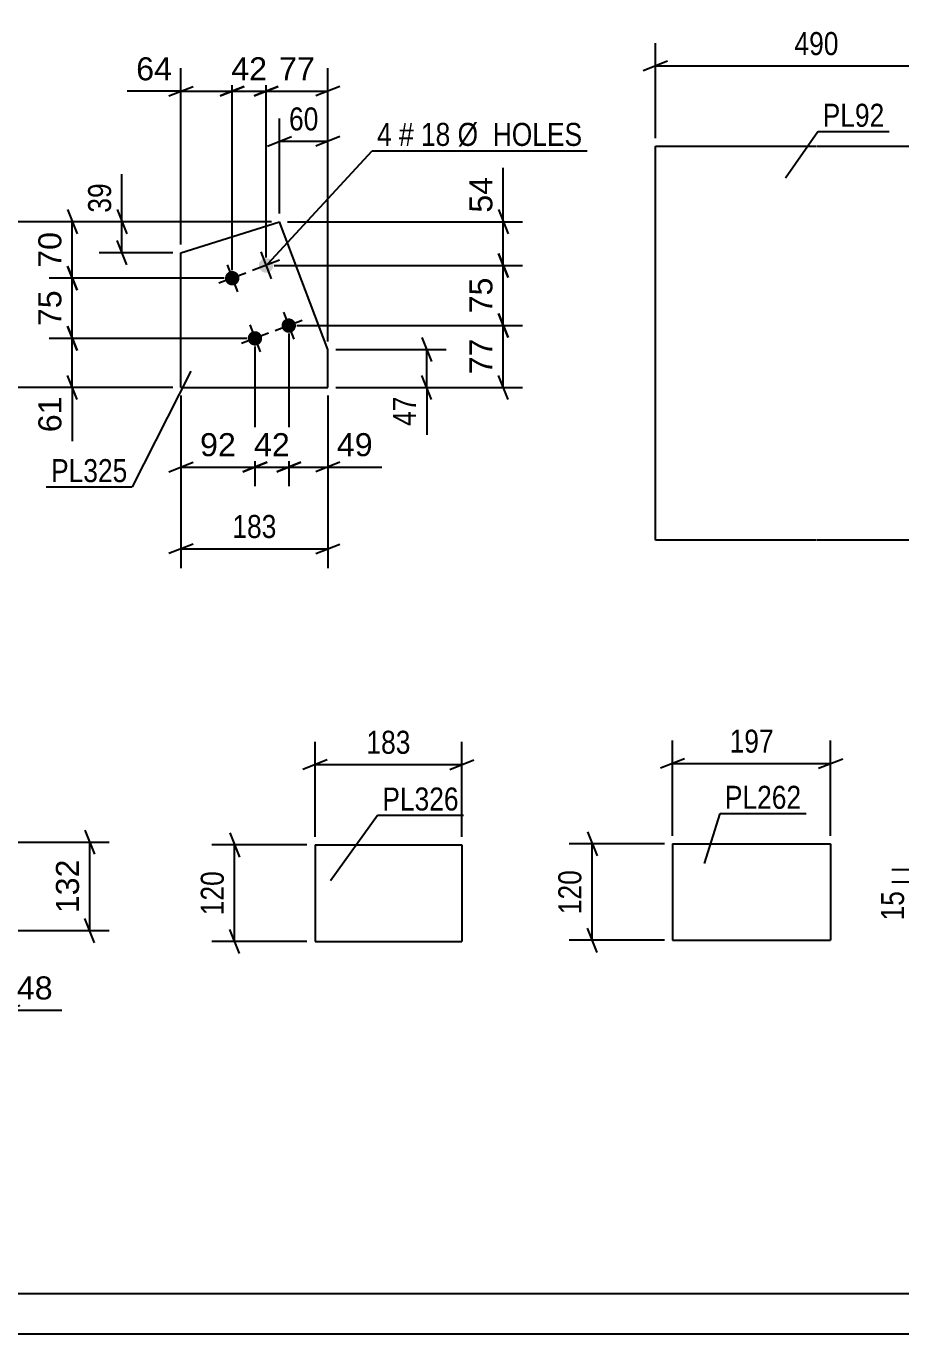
# Model space of a CAD drawing. Header units: millimetres. Extents: x 0 to 420, y 0 to 297.
# Drawn here: x 99.7 to 208.6, y 0 to 162.7 of the extents above; entities that cross this region are included whole.
import ezdxf

# ---------------------------------------------------------------- set-up
doc = ezdxf.new("R2010")
doc.units = ezdxf.units.MM
doc.styles.add('Arial', font='ARIAL.TTF', dxfattribs={"height": 0.2})
doc.styles.add('Arial Narrow', font='ARIALN.TTF', dxfattribs={"height": 0.2})

# ---------------------------------------------------------------- blocks, each defined once
blk = doc.blocks.new('Unknown-284928342-1132')
at = {"color": 5, "linetype": 'Continuous'}
for p, q in [((5, 5), (415, 5)), ((0, 0), (420, 0))]:
    blk.add_line(p, q, dxfattribs=at)
blk = doc.blocks.new('Part-284928342-2163 - 2147')
at = {"color": 2, "linetype": 'Continuous'}
for p, q in [((178.01, 98.77), (178.01, 147.77)), ((178.01, 147.77), (198.01, 147.77)), ((198.11, 147.77), (218.11, 147.77)), ((218.11, 147.77), (218.11, 98.77)), ((198.01, 98.77), (178.01, 98.77)), ((218.11, 98.77), (198.11, 98.77))]:
    blk.add_line(p, q, dxfattribs=at)
blk = doc.blocks.new('Part-284928342-2207 - 2191')
at = {"color": 2, "linetype": 'Continuous'}
for p, q in [((180.15, 60.97), (180.15, 48.97)), ((180.15, 60.97), (199.82, 60.97)), ((199.82, 60.97), (199.82, 48.97)), ((180.15, 48.97), (199.82, 48.97))]:
    blk.add_line(p, q, dxfattribs=at)
blk = doc.blocks.new('Part-284928342-2250 - 2234')
at = {"color": 2, "linetype": 'Continuous'}
for p, q in [((135.66, 60.83), (135.66, 48.83)), ((135.66, 60.83), (153.94, 60.83)), ((153.94, 60.83), (153.94, 48.83)), ((135.66, 48.83), (153.94, 48.83))]:
    blk.add_line(p, q, dxfattribs=at)
blk = doc.blocks.new('Bolt-284928342-2512 - 2506')
at = {"linetype": 'Continuous'}
for points in [[(129.89, 132.1, -1), (129.25, 133.78, -1)], [(125.68, 130.51, -1), (125.04, 132.19, -1)], [(132.71, 124.62, -1), (132.08, 126.3, -1)], [(128.5, 123.03, -1), (127.87, 124.71, -1)]]:
    blk.add_hatch(color=1, dxfattribs=at).paths.add_polyline_path(points)
at = {"color": 1, "linetype": 'Continuous'}
for p, q in [((131.25, 133.58), (127.89, 132.31)), ((128.93, 134.63), (130.21, 131.26)), ((127.04, 131.99), (123.68, 130.72)), ((124.72, 133.04), (126, 129.67)), ((131.76, 127.14), (133.03, 123.77)), ((127.55, 125.55), (128.82, 122.18)), ((134.08, 126.09), (130.71, 124.82)), ((129.87, 124.5), (126.5, 123.23))]:
    blk.add_line(p, q, dxfattribs=at)
blk = doc.blocks.new('Part-284928342-2527 - 2506')
at = {"color": 2, "linetype": 'Continuous'}
for p, q in [((118.98, 134.53), (131.25, 138.39)), ((137.26, 122.48), (131.25, 138.39)), ((118.98, 117.76), (118.98, 134.53)), ((137.26, 117.76), (137.26, 122.48)), ((118.98, 117.76), (137.26, 117.76))]:
    blk.add_line(p, q, dxfattribs=at)
blk = doc.blocks.new('StraightDimension-284928342-1599 - 1565')
at = {"color": 7, "linetype": 'Continuous'}
for p, q in [((97.44, 60.17), (97.44, 37.86)), ((93.44, 49.17), (93.44, 37.86)), ((91.94, 39.66), (94.94, 40.86)), ((98.94, 40.86), (95.94, 39.66)), ((93.44, 40.26), (97.44, 40.26))]:
    blk.add_line(p, q, dxfattribs=at)
at = {"color": 0}
blk.add_wipeout([(103.61, 41.01), (103.61, 45.21), (97.96, 45.21), (97.96, 41.01)], dxfattribs=at)
at = {"color": 7, "linetype": 'Continuous'}
blk.add_line((97.44, 40.26), (104.14, 40.26), dxfattribs=at)
blk.add_line((97.44, 40.26), (104.14, 40.26), dxfattribs=at)
at = {"color": 3, "style": 'Arial'}
blk.add_text('48', height=2.865, dxfattribs=at).set_placement((98.56, 41.61))
blk = doc.blocks.new('StraightDimension-284928342-1584 - 1565')
at = {"color": 7, "linetype": 'Continuous'}
for p, q in [((107.04, 62.67), (108.24, 59.67)), ((98.44, 61.17), (110.04, 61.17)), ((107.64, 50.17), (107.64, 61.17)), ((108.24, 48.67), (107.04, 51.67)), ((94.44, 50.17), (110.04, 50.17))]:
    blk.add_line(p, q, dxfattribs=at)
at = {"color": 0}
blk.add_wipeout([(106.89, 59.61), (102.69, 59.61), (102.69, 51.74), (106.89, 51.74)], dxfattribs=at)
at = {"color": 3, "style": 'Arial'}
blk.add_text('132', height=2.865, rotation=90.0002, dxfattribs=at).set_placement((106.29, 52.34))
blk = doc.blocks.new('StraightDimension-284928342-2126 - 2088')
at = {"color": 7, "linetype": 'Continuous'}
for p, q in [((209.7, 59.22), (210.9, 56.22)), ((219.3, 57.72), (207.45, 57.72)), ((210.9, 54.72), (209.7, 57.72)), ((210.3, 56.22), (210.3, 57.72)), ((220.8, 56.22), (207.45, 56.22))]:
    blk.add_line(p, q, dxfattribs=at)
at = {"color": 0}
blk.add_wipeout([(209.55, 55.7), (205.35, 55.7), (205.35, 50.84), (209.55, 50.84)], dxfattribs=at)
at = {"color": 7, "linetype": 'Continuous'}
blk.add_line((210.3, 56.22), (210.3, 50.31), dxfattribs=at)
blk.add_line((210.3, 56.22), (210.3, 50.31), dxfattribs=at)
at = {"color": 3, "style": 'Arial Narrow'}
blk.add_text('15', height=2.863, rotation=90.0002, dxfattribs=at).set_placement((208.95, 51.44))
blk = doc.blocks.new('StraightDimension-284928342-2166 - 2147')
at = {"color": 7, "linetype": 'Continuous'}
for p, q in [((178.01, 148.77), (178.01, 160.62)), ((218.11, 148.77), (218.11, 160.62)), ((179.51, 158.37), (176.51, 157.17)), ((216.61, 157.17), (219.61, 158.37)), ((178.01, 157.77), (218.11, 157.77))]:
    blk.add_line(p, q, dxfattribs=at)
at = {"color": 0}
blk.add_wipeout([(201.4, 158.52), (201.4, 162.72), (194.72, 162.72), (194.72, 158.52)], dxfattribs=at)
at = {"color": 3, "style": 'Arial Narrow'}
blk.add_text('490', height=2.863, dxfattribs=at).set_placement((195.32, 159.12))
blk = doc.blocks.new('StraightDimension-284928342-2209 - 2191')
at = {"color": 7, "linetype": 'Continuous'}
for p, q in [((180.15, 61.97), (180.15, 73.82)), ((199.82, 61.97), (199.82, 73.82)), ((181.65, 71.57), (178.65, 70.37)), ((180.15, 70.97), (199.82, 70.97)), ((198.32, 70.37), (201.32, 71.57))]:
    blk.add_line(p, q, dxfattribs=at)
at = {"color": 0}
blk.add_wipeout([(193.33, 71.72), (193.33, 75.92), (186.65, 75.92), (186.65, 71.72)], dxfattribs=at)
at = {"color": 3, "style": 'Arial Narrow'}
blk.add_text('197', height=2.863, dxfattribs=at).set_placement((187.25, 72.32))
blk = doc.blocks.new('StraightDimension-284928342-2220 - 2191')
at = {"color": 7, "linetype": 'Continuous'}
for p, q in [((169.55, 62.47), (170.75, 59.47)), ((179.15, 60.97), (167.3, 60.97)), ((170.15, 48.97), (170.15, 60.97)), ((170.75, 47.47), (169.55, 50.47)), ((179.15, 48.97), (167.3, 48.97))]:
    blk.add_line(p, q, dxfattribs=at)
at = {"color": 0}
blk.add_wipeout([(169.4, 58.31), (165.2, 58.31), (165.2, 51.62), (169.4, 51.62)], dxfattribs=at)
at = {"color": 3, "style": 'Arial Narrow'}
blk.add_text('120', height=2.863, rotation=90.0002, dxfattribs=at).set_placement((168.8, 52.22))
blk = doc.blocks.new('StraightDimension-284928342-2252 - 2234')
at = {"color": 7, "linetype": 'Continuous'}
for p, q in [((135.66, 61.83), (135.66, 73.68)), ((153.94, 61.83), (153.94, 73.68)), ((137.16, 71.43), (134.16, 70.23)), ((135.66, 70.83), (153.94, 70.83)), ((152.44, 70.23), (155.44, 71.43))]:
    blk.add_line(p, q, dxfattribs=at)
at = {"color": 0}
blk.add_wipeout([(148.14, 71.58), (148.14, 75.78), (141.46, 75.78), (141.46, 71.58)], dxfattribs=at)
at = {"color": 3, "style": 'Arial Narrow'}
blk.add_text('183', height=2.863, dxfattribs=at).set_placement((142.06, 72.18))
blk = doc.blocks.new('StraightDimension-284928342-2263 - 2234')
at = {"color": 7, "linetype": 'Continuous'}
for p, q in [((125.06, 62.33), (126.26, 59.33)), ((134.66, 60.83), (122.81, 60.83)), ((125.66, 48.83), (125.66, 60.83)), ((134.66, 48.83), (122.81, 48.83)), ((126.26, 47.33), (125.06, 50.33))]:
    blk.add_line(p, q, dxfattribs=at)
at = {"color": 0}
blk.add_wipeout([(124.91, 58.18), (120.71, 58.18), (120.71, 51.49), (124.91, 51.49)], dxfattribs=at)
at = {"color": 3, "style": 'Arial Narrow'}
blk.add_text('120', height=2.863, rotation=90.0002, dxfattribs=at).set_placement((124.31, 52.09))
blk = doc.blocks.new('StraightDimension-284928342-2529 - 2506')
at = {"color": 7, "linetype": 'Continuous'}
for p, q in [((128.19, 122.87), (128.19, 105.46)), ((118.98, 116.76), (118.98, 105.46)), ((117.48, 107.26), (120.48, 108.46)), ((118.98, 107.86), (128.19, 107.86)), ((129.69, 108.46), (126.69, 107.26))]:
    blk.add_line(p, q, dxfattribs=at)
at = {"color": 0}
blk.add_wipeout([(126.41, 108.61), (126.41, 112.81), (120.76, 112.81), (120.76, 108.61)], dxfattribs=at)
at = {"color": 3, "style": 'Arial'}
blk.add_text('92', height=2.865, dxfattribs=at).set_placement((121.36, 109.21))
blk = doc.blocks.new('StraightDimension-284928342-2657 - 2506')
at = {"color": 7, "linetype": 'Continuous'}
for p, q in [((131.25, 139.39), (131.25, 151.24)), ((137.26, 123.48), (137.26, 151.24)), ((129.75, 147.79), (132.75, 148.99)), ((131.25, 148.39), (137.26, 148.39)), ((138.76, 148.99), (135.76, 147.79))]:
    blk.add_line(p, q, dxfattribs=at)
at = {"color": 0}
blk.add_wipeout([(136.68, 149.14), (136.68, 153.34), (131.83, 153.34), (131.83, 149.14)], dxfattribs=at)
at = {"color": 3, "style": 'Arial Narrow'}
blk.add_text('60', height=2.863, dxfattribs=at).set_placement((132.43, 149.74))
blk = doc.blocks.new('StraightDimension-284928342-2602 - 2506')
at = {"color": 7, "linetype": 'Continuous'}
for p, q in [((129.57, 133.94), (129.57, 157.48)), ((137.26, 123.48), (137.26, 157.48)), ((128.07, 154.03), (131.07, 155.23)), ((129.57, 154.63), (137.26, 154.63)), ((138.76, 155.23), (135.76, 154.03))]:
    blk.add_line(p, q, dxfattribs=at)
at = {"color": 0}
blk.add_wipeout([(136.24, 155.38), (136.24, 159.58), (130.59, 159.58), (130.59, 155.38)], dxfattribs=at)
at = {"color": 3, "style": 'Arial'}
blk.add_text('77', height=2.865, dxfattribs=at).set_placement((131.19, 155.98))
blk = doc.blocks.new('StraightDimension-284928342-2543 - 2506')
at = {"color": 7, "linetype": 'Continuous'}
for p, q in [((132.4, 124.46), (132.4, 105.46)), ((137.26, 116.76), (137.26, 105.46)), ((130.9, 107.26), (133.9, 108.46)), ((132.4, 107.86), (137.26, 107.86)), ((138.76, 108.46), (135.76, 107.26))]:
    blk.add_line(p, q, dxfattribs=at)
at = {"color": 0}
blk.add_wipeout([(143.43, 108.61), (143.43, 112.81), (137.78, 112.81), (137.78, 108.61)], dxfattribs=at)
at = {"color": 7, "linetype": 'Continuous'}
blk.add_line((137.26, 107.86), (143.96, 107.86), dxfattribs=at)
blk.add_line((137.26, 107.86), (143.96, 107.86), dxfattribs=at)
at = {"color": 3, "style": 'Arial'}
blk.add_text('49', height=2.865, dxfattribs=at).set_placement((138.38, 109.21))
blk = doc.blocks.new('StraightDimension-284928342-2535 - 2506')
at = {"color": 7, "linetype": 'Continuous'}
for p, q in [((132.4, 124.46), (132.4, 105.46)), ((128.19, 122.87), (128.19, 105.46)), ((126.69, 107.26), (129.69, 108.46)), ((128.19, 107.86), (132.4, 107.86)), ((133.9, 108.46), (130.9, 107.26))]:
    blk.add_line(p, q, dxfattribs=at)
at = {"color": 0}
blk.add_wipeout([(133.11, 108.61), (133.11, 112.81), (127.47, 112.81), (127.47, 108.61)], dxfattribs=at)
at = {"color": 3, "style": 'Arial'}
blk.add_text('42', height=2.865, dxfattribs=at).set_placement((128.07, 109.21))
blk = doc.blocks.new('StraightDimension-284928342-2550 - 2506')
at = {"color": 7, "linetype": 'Continuous'}
for p, q in [((158.48, 126.96), (159.68, 123.96)), ((133.4, 125.46), (161.48, 125.46)), ((159.08, 117.76), (159.08, 125.46)), ((159.68, 116.26), (158.48, 119.26)), ((138.26, 117.76), (161.48, 117.76))]:
    blk.add_line(p, q, dxfattribs=at)
at = {"color": 0}
blk.add_wipeout([(158.33, 124.43), (154.13, 124.43), (154.13, 118.79), (158.33, 118.79)], dxfattribs=at)
at = {"color": 3, "style": 'Arial'}
blk.add_text('77', height=2.865, rotation=90.0002, dxfattribs=at).set_placement((157.73, 119.39))
blk = doc.blocks.new('StraightDimension-284928342-2573 - 2506')
at = {"color": 7, "linetype": 'Continuous'}
for p, q in [((130.25, 138.39), (93.1, 138.39)), ((96.55, 136.89), (95.35, 139.89)), ((95.95, 117.76), (95.95, 138.39)), ((95.35, 119.26), (96.55, 116.26)), ((117.98, 117.76), (93.1, 117.76))]:
    blk.add_line(p, q, dxfattribs=at)
at = {"color": 0}
blk.add_wipeout([(95.2, 131.42), (91, 131.42), (91, 124.73), (95.2, 124.73)], dxfattribs=at)
at = {"color": 3, "style": 'Arial Narrow'}
blk.add_text('206', height=2.863, rotation=90.0002, dxfattribs=at).set_placement((94.6, 125.33))
blk = doc.blocks.new('StraightDimension-284928342-2556 - 2506')
at = {"color": 7, "linetype": 'Continuous'}
for p, q in [((158.48, 134.44), (159.68, 131.44)), ((130.57, 132.94), (161.48, 132.94)), ((159.08, 125.46), (159.08, 132.94)), ((159.68, 123.96), (158.48, 126.96)), ((133.4, 125.46), (161.48, 125.46))]:
    blk.add_line(p, q, dxfattribs=at)
at = {"color": 0}
blk.add_wipeout([(158.33, 132.02), (154.13, 132.02), (154.13, 126.38), (158.33, 126.38)], dxfattribs=at)
at = {"color": 3, "style": 'Arial'}
blk.add_text('75', height=2.865, rotation=90.0002, dxfattribs=at).set_placement((157.73, 126.98))
blk = doc.blocks.new('StraightDimension-284928342-2564 - 2506')
at = {"color": 7, "linetype": 'Continuous'}
for p, q in [((132.25, 138.39), (161.48, 138.39)), ((158.48, 139.89), (159.68, 136.89)), ((159.08, 132.94), (159.08, 138.39)), ((159.68, 131.44), (158.48, 134.44)), ((130.57, 132.94), (161.48, 132.94))]:
    blk.add_line(p, q, dxfattribs=at)
at = {"color": 0}
blk.add_wipeout([(158.33, 144.56), (154.13, 144.56), (154.13, 138.91), (158.33, 138.91)], dxfattribs=at)
at = {"color": 7, "linetype": 'Continuous'}
blk.add_line((159.08, 138.39), (159.08, 145.08), dxfattribs=at)
blk.add_line((159.08, 138.39), (159.08, 145.08), dxfattribs=at)
at = {"color": 3, "style": 'Arial'}
blk.add_text('54', height=2.865, rotation=90.0002, dxfattribs=at).set_placement((157.73, 139.51))
blk = doc.blocks.new('StraightDimension-284928342-2582 - 2506')
at = {"color": 7, "linetype": 'Continuous'}
for p, q in [((118.98, 135.53), (118.98, 157.48)), ((125.36, 132.35), (125.36, 157.48)), ((117.48, 154.03), (120.48, 155.23)), ((118.98, 154.63), (125.36, 154.63)), ((126.86, 155.23), (123.86, 154.03))]:
    blk.add_line(p, q, dxfattribs=at)
at = {"color": 0}
blk.add_wipeout([(118.46, 155.38), (118.46, 159.58), (112.81, 159.58), (112.81, 155.38)], dxfattribs=at)
at = {"color": 7, "linetype": 'Continuous'}
blk.add_line((118.98, 154.63), (112.29, 154.63), dxfattribs=at)
blk.add_line((118.98, 154.63), (112.29, 154.63), dxfattribs=at)
at = {"color": 3, "style": 'Arial'}
blk.add_text('64', height=2.865, dxfattribs=at).set_placement((113.41, 155.98))
blk = doc.blocks.new('StraightDimension-284928342-2592 - 2506')
at = {"color": 7, "linetype": 'Continuous'}
for p, q in [((125.36, 132.35), (125.36, 157.48)), ((129.57, 133.94), (129.57, 157.48)), ((123.86, 154.03), (126.86, 155.23)), ((125.36, 154.63), (129.57, 154.63)), ((131.07, 155.23), (128.07, 154.03))]:
    blk.add_line(p, q, dxfattribs=at)
at = {"color": 0}
blk.add_wipeout([(130.29, 155.38), (130.29, 159.58), (124.64, 159.58), (124.64, 155.38)], dxfattribs=at)
at = {"color": 3, "style": 'Arial'}
blk.add_text('42', height=2.865, dxfattribs=at).set_placement((125.24, 155.98))
blk = doc.blocks.new('StraightDimension-284928342-2613 - 2506')
at = {"color": 7, "linetype": 'Continuous'}
for p, q in [((104.85, 125.37), (106.05, 122.37)), ((127.19, 123.87), (102.6, 123.87)), ((105.45, 117.76), (105.45, 123.87)), ((106.05, 116.26), (104.85, 119.26)), ((117.98, 117.76), (102.6, 117.76))]:
    blk.add_line(p, q, dxfattribs=at)
at = {"color": 0}
blk.add_wipeout([(104.7, 117.24), (100.5, 117.24), (100.5, 111.59), (104.7, 111.59)], dxfattribs=at)
at = {"color": 7, "linetype": 'Continuous'}
blk.add_line((105.45, 117.76), (105.45, 111.06), dxfattribs=at)
blk.add_line((105.45, 117.76), (105.45, 111.06), dxfattribs=at)
at = {"color": 3, "style": 'Arial'}
blk.add_text('61', height=2.865, rotation=90.0002, dxfattribs=at).set_placement((104.1, 112.19))
blk = doc.blocks.new('StraightDimension-284928342-2619 - 2506')
at = {"color": 7, "linetype": 'Continuous'}
for p, q in [((104.85, 132.85), (106.05, 129.85)), ((124.36, 131.35), (102.6, 131.35)), ((105.45, 123.87), (105.45, 131.35)), ((106.05, 122.37), (104.85, 125.37)), ((127.19, 123.87), (102.6, 123.87))]:
    blk.add_line(p, q, dxfattribs=at)
at = {"color": 0}
blk.add_wipeout([(104.7, 130.43), (100.5, 130.43), (100.5, 124.79), (104.7, 124.79)], dxfattribs=at)
at = {"color": 3, "style": 'Arial'}
blk.add_text('75', height=2.865, rotation=90.0002, dxfattribs=at).set_placement((104.1, 125.39))
blk = doc.blocks.new('StraightDimension-284928342-2627 - 2506')
at = {"color": 7, "linetype": 'Continuous'}
for p, q in [((130.25, 138.39), (102.6, 138.39)), ((104.85, 139.89), (106.05, 136.89)), ((105.45, 131.35), (105.45, 138.39)), ((106.05, 129.85), (104.85, 132.85)), ((124.36, 131.35), (102.6, 131.35))]:
    blk.add_line(p, q, dxfattribs=at)
at = {"color": 0}
blk.add_wipeout([(104.7, 137.69), (100.5, 137.69), (100.5, 132.05), (104.7, 132.05)], dxfattribs=at)
at = {"color": 3, "style": 'Arial'}
blk.add_text('70', height=2.865, rotation=90.0002, dxfattribs=at).set_placement((104.1, 132.65))
blk = doc.blocks.new('StraightDimension-284928342-2636 - 2506')
at = {"color": 7, "linetype": 'Continuous'}
for p, q in [((148.96, 123.98), (150.16, 120.98)), ((138.26, 122.48), (151.96, 122.48)), ((149.56, 117.76), (149.56, 122.48)), ((150.16, 116.26), (148.96, 119.26)), ((138.26, 117.76), (151.96, 117.76))]:
    blk.add_line(p, q, dxfattribs=at)
at = {"color": 0}
blk.add_wipeout([(148.81, 117.24), (144.61, 117.24), (144.61, 112.38), (148.81, 112.38)], dxfattribs=at)
at = {"color": 7, "linetype": 'Continuous'}
blk.add_line((149.56, 117.76), (149.56, 111.86), dxfattribs=at)
blk.add_line((149.56, 117.76), (149.56, 111.86), dxfattribs=at)
at = {"color": 3, "style": 'Arial Narrow'}
blk.add_text('47', height=2.863, rotation=90.0002, dxfattribs=at).set_placement((148.21, 112.98))
blk = doc.blocks.new('StraightDimension-284928342-2643 - 2506')
at = {"color": 7, "linetype": 'Continuous'}
for p, q in [((130.25, 138.39), (108.79, 138.39)), ((111.04, 139.89), (112.24, 136.89)), ((111.64, 134.53), (111.64, 138.39)), ((112.24, 133.03), (111.04, 136.03)), ((117.98, 134.53), (108.79, 134.53))]:
    blk.add_line(p, q, dxfattribs=at)
at = {"color": 0}
blk.add_wipeout([(110.89, 143.77), (106.69, 143.77), (106.69, 138.91), (110.89, 138.91)], dxfattribs=at)
at = {"color": 7, "linetype": 'Continuous'}
blk.add_line((111.64, 138.39), (111.64, 144.29), dxfattribs=at)
blk.add_line((111.64, 138.39), (111.64, 144.29), dxfattribs=at)
at = {"color": 3, "style": 'Arial Narrow'}
blk.add_text('39', height=2.863, rotation=90.0002, dxfattribs=at).set_placement((110.29, 139.51))
blk = doc.blocks.new('StraightDimension-284928342-2652 - 2506')
at = {"color": 7, "linetype": 'Continuous'}
for p, q in [((118.98, 116.76), (118.98, 95.28)), ((137.26, 116.76), (137.26, 95.28)), ((120.48, 98.28), (117.48, 97.08)), ((118.98, 97.68), (137.26, 97.68)), ((135.76, 97.08), (138.76, 98.28))]:
    blk.add_line(p, q, dxfattribs=at)
at = {"color": 0}
blk.add_wipeout([(131.46, 98.43), (131.46, 102.63), (124.78, 102.63), (124.78, 98.43)], dxfattribs=at)
at = {"color": 3, "style": 'Arial Narrow'}
blk.add_text('183', height=2.863, dxfattribs=at).set_placement((125.38, 99.03))
blk = doc.blocks.new('Mark-284928342-2159 - 2147')
at = {"color": 0}
blk.add_wipeout([(206.51, 150.2), (206.51, 153.2), (198.83, 153.2), (198.83, 150.2)], dxfattribs=at)
blk.add_wipeout([(206.51, 150.2), (206.51, 153.2), (198.83, 153.2), (198.83, 150.2)], dxfattribs=at)
at = {"color": 30, "linetype": 'Continuous'}
for p, q in [((194.2, 143.85), (198.23, 149.6)), ((198.23, 149.6), (207.11, 149.6))]:
    blk.add_line(p, q, dxfattribs=at)
at = {"color": 3, "style": 'Arial Narrow'}
blk.add_text('PL92', height=2.863, dxfattribs=at).set_placement((198.83, 150.2))
blk = doc.blocks.new('Mark-284928342-2203 - 2191')
at = {"color": 0}
blk.add_wipeout([(196.17, 65.33), (196.17, 68.33), (186.66, 68.33), (186.66, 65.33)], dxfattribs=at)
blk.add_wipeout([(196.17, 65.33), (196.17, 68.33), (186.66, 68.33), (186.66, 65.33)], dxfattribs=at)
at = {"color": 30, "linetype": 'Continuous'}
for p, q in [((184.12, 58.54), (186.06, 64.73)), ((186.06, 64.73), (196.77, 64.73))]:
    blk.add_line(p, q, dxfattribs=at)
at = {"color": 3, "style": 'Arial Narrow'}
blk.add_text('PL262', height=2.863, dxfattribs=at).set_placement((186.66, 65.33))
blk = doc.blocks.new('Mark-284928342-2246 - 2234')
at = {"color": 0}
blk.add_wipeout([(153.54, 65.12), (153.54, 68.12), (144.04, 68.12), (144.04, 65.12)], dxfattribs=at)
blk.add_wipeout([(153.54, 65.12), (153.54, 68.12), (144.04, 68.12), (144.04, 65.12)], dxfattribs=at)
at = {"color": 30, "linetype": 'Continuous'}
for p, q in [((137.57, 56.4), (143.44, 64.52)), ((143.44, 64.52), (154.14, 64.52))]:
    blk.add_line(p, q, dxfattribs=at)
at = {"color": 3, "style": 'Arial Narrow'}
blk.add_text('PL326', height=2.863, dxfattribs=at).set_placement((144.04, 65.12))
blk = doc.blocks.new('Mark-284928342-2508 - 2506')
at = {"color": 0}
for points in [[(145.21, 147.82), (145.21, 150.82), (143.38, 150.82), (143.38, 147.82)], [(147.94, 147.82), (147.94, 150.82), (146.11, 150.82), (146.11, 147.82)], [(152.5, 147.82), (152.5, 150.82), (148.84, 150.82), (148.84, 147.82)], [(168.92, 147.82), (168.92, 150.82), (153.4, 150.82), (153.4, 147.82)]]:
    blk.add_wipeout(points, dxfattribs=at)
for points in [[(145.21, 147.82), (145.21, 150.82), (143.38, 150.82), (143.38, 147.82)], [(147.94, 147.82), (147.94, 150.82), (146.11, 150.82), (146.11, 147.82)], [(152.5, 147.82), (152.5, 150.82), (148.84, 150.82), (148.84, 147.82)], [(168.92, 147.82), (168.92, 150.82), (153.4, 150.82), (153.4, 147.82)]]:
    blk.add_wipeout(points, dxfattribs=at)
at = {"color": 7, "linetype": 'Continuous'}
for p, q in [((129.81, 133.16), (142.78, 147.22)), ((142.78, 147.22), (169.52, 147.22))]:
    blk.add_line(p, q, dxfattribs=at)
at = {"color": 3, "style": 'Arial Narrow'}
for s, height, p in [('4', 2.86, (143.38, 147.82)), ('#', 2.86, (146.11, 147.82)), ('18', 2.863, (148.84, 147.82)), ('Ø  HOLES', 2.863, (153.4, 147.82))]:
    blk.add_text(s, height=height, dxfattribs=at).set_placement(p)
blk = doc.blocks.new('Mark-284928342-2523 - 2506')
at = {"color": 0}
blk.add_wipeout([(112.33, 105.98), (112.33, 108.98), (102.82, 108.98), (102.82, 105.98)], dxfattribs=at)
blk.add_wipeout([(112.33, 105.98), (112.33, 108.98), (102.82, 108.98), (102.82, 105.98)], dxfattribs=at)
at = {"color": 30, "linetype": 'Continuous'}
for p in [(120.23, 119.79), (102.22, 105.38)]:
    blk.add_line(p, (112.93, 105.38), dxfattribs=at)
at = {"color": 3, "style": 'Arial Narrow'}
blk.add_text('PL325', height=2.863, dxfattribs=at).set_placement((102.82, 105.98))

msp = doc.modelspace()

# ---------------------------------------------------------------- block references
for name in ['Unknown-284928342-1132', 'Part-284928342-2163 - 2147', 'Part-284928342-2527 - 2506', 'Bolt-284928342-2512 - 2506', 'Part-284928342-2250 - 2234', 'Part-284928342-2207 - 2191']:
    msp.add_blockref(name, (0, 0))

# ---------------------------------------------------------------- next in the draw order: block references
for name in ['StraightDimension-284928342-2166 - 2147', 'StraightDimension-284928342-2529 - 2506', 'StraightDimension-284928342-2252 - 2234', 'StraightDimension-284928342-2209 - 2191', 'StraightDimension-284928342-1599 - 1565', 'StraightDimension-284928342-2126 - 2088']:
    msp.add_blockref(name, (0, 0))

# ---------------------------------------------------------------- next in the draw order: block references
for name in ['StraightDimension-284928342-2657 - 2506', 'Mark-284928342-2159 - 2147', 'Mark-284928342-2246 - 2234', 'Mark-284928342-2203 - 2191', 'StraightDimension-284928342-1584 - 1565', 'StraightDimension-284928342-2263 - 2234', 'StraightDimension-284928342-2220 - 2191']:
    msp.add_blockref(name, (0, 0))

# ---------------------------------------------------------------- next in the draw order: block references
msp.add_blockref('StraightDimension-284928342-2602 - 2506', (0, 0))

# ---------------------------------------------------------------- next in the draw order: block references
msp.add_blockref('StraightDimension-284928342-2543 - 2506', (0, 0))

# ---------------------------------------------------------------- next in the draw order: block references
msp.add_blockref('StraightDimension-284928342-2535 - 2506', (0, 0))

# ---------------------------------------------------------------- next in the draw order: block references
for name in ['StraightDimension-284928342-2573 - 2506', 'StraightDimension-284928342-2550 - 2506']:
    msp.add_blockref(name, (0, 0))

# ---------------------------------------------------------------- next in the draw order: block references
for name in ['StraightDimension-284928342-2582 - 2506', 'StraightDimension-284928342-2556 - 2506', 'StraightDimension-284928342-2613 - 2506']:
    msp.add_blockref(name, (0, 0))

# ---------------------------------------------------------------- next in the draw order: block references
for name in ['StraightDimension-284928342-2564 - 2506', 'StraightDimension-284928342-2636 - 2506']:
    msp.add_blockref(name, (0, 0))

# ---------------------------------------------------------------- next in the draw order: block references
for name in ['StraightDimension-284928342-2592 - 2506', 'StraightDimension-284928342-2652 - 2506']:
    msp.add_blockref(name, (0, 0))

# ---------------------------------------------------------------- next in the draw order: block references
for name in ['StraightDimension-284928342-2619 - 2506', 'Mark-284928342-2523 - 2506']:
    msp.add_blockref(name, (0, 0))

# ---------------------------------------------------------------- next in the draw order: block references
msp.add_blockref('StraightDimension-284928342-2627 - 2506', (0, 0))

# ---------------------------------------------------------------- next in the draw order: block references
msp.add_blockref('StraightDimension-284928342-2643 - 2506', (0, 0))

# ---------------------------------------------------------------- next in the draw order: block references
msp.add_blockref('Mark-284928342-2508 - 2506', (0, 0))

doc.saveas('drawing.dxf')
